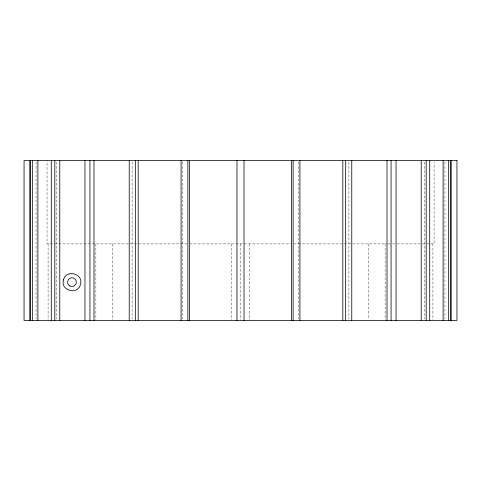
<?xml version="1.0" encoding="UTF-8"?>
<svg xmlns="http://www.w3.org/2000/svg" width="481" height="481" viewBox="0 0 481 481"><rect width="100%" height="100%" fill="white"/><g stroke="black" fill="none" stroke-linecap="round" stroke-linejoin="round"><path stroke-width="0.36" stroke-dasharray="2.4 1.8" d="M187.055 243.891L47.042 243.891L47.042 160.558M189.652 243.891L291.348 243.891M293.945 243.891L387.379 243.891M388.125 243.891L396.338 243.891M397.084 243.891L429.93 243.891M430.675 243.891L434.072 243.891L434.072 162.061M444.937 162.061L444.937 318.939M432.912 243.891L432.912 320.442M424.735 162.061L424.735 318.939M385.137 243.891L385.137 320.442M368.699 243.891L368.699 318.939M348.899 162.061L348.899 318.939M298.436 162.061L298.436 318.939M249.296 243.891L249.296 320.442M240.5 243.891L240.5 320.442M231.704 243.891L231.704 320.442M182.564 162.061L182.564 318.939M132.101 162.061L132.101 318.939M112.416 243.891L112.416 320.442M95.863 243.891L95.863 320.442M56.265 162.061L56.265 318.939M48.088 243.891L48.088 320.442M36.063 162.061L36.063 318.939"/><path stroke-width="0.72" d="M451.208 160.558L451.208 320.442M450.487 160.558L450.487 320.442M448.665 160.558L448.665 320.442M443.115 160.558L443.115 320.442M429.713 160.558L429.713 320.442M426.19 160.558L426.19 320.442M421.218 160.558L421.218 320.442M396.043 160.558L396.043 320.442M391.065 160.558L391.065 320.442M387.007 160.558L387.007 320.442M351.773 160.558L351.773 320.442M345.677 160.558L345.677 320.442M342.809 160.558L342.809 320.442M299.922 160.558L299.922 320.442M293.121 160.558L293.121 320.442M291.636 160.558L291.636 320.442M244.017 160.558L244.017 320.442M236.983 160.558L236.983 320.442M189.364 160.558L189.364 320.442M187.879 160.558L187.879 320.442M181.078 160.558L181.078 320.442M138.191 160.558L138.191 320.442M135.323 160.558L135.323 320.442M129.227 160.558L129.227 320.442M93.993 160.558L93.993 320.442M89.935 160.558L89.935 320.442M84.957 160.558L84.957 320.442M59.782 160.558L59.782 320.442M54.81 160.558L54.81 320.442M51.287 160.558L51.287 320.442M37.885 160.558L37.885 320.442M32.335 160.558L32.335 320.442M30.513 160.558L30.513 320.442M29.792 160.558L29.792 320.442M63.474 279.888C60.137 290.698 77.958 295.472 80.471 284.445C83.814 273.635 65.987 268.861 63.474 279.888M456.95 160.558L24.05 160.558L24.05 320.442L456.95 320.442L456.95 160.558M69.775 285.979A4.401 4.401 0 0 0 76.371 282.167A4.401 4.401 0 0 0 69.775 278.355A4.401 4.401 0 0 0 69.775 285.979"/></g></svg>
